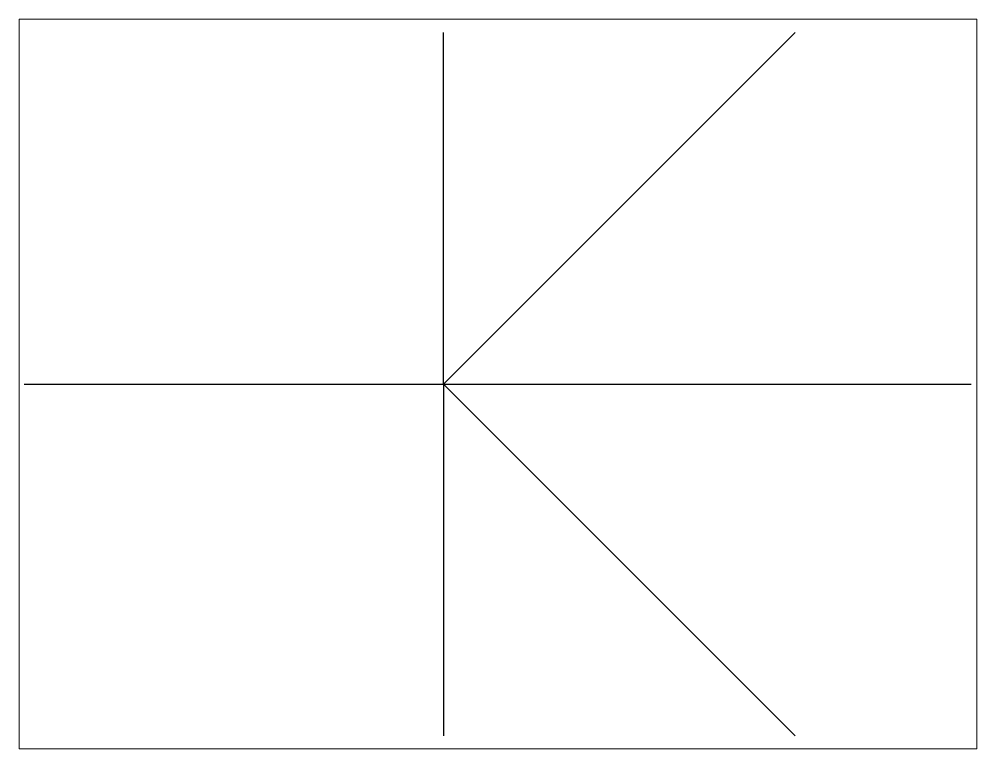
# Paper-space layout 'Layout1' of a CAD drawing. Header units: millimetres. Extents: x 1.05 to 9.45, y 0.8 to 7.2.
# The model-space entities are those that its viewports show. They can reach past a viewport. Long polylines and large blocks are cut down to what shows.
import ezdxf

# ---------------------------------------------------------------- set-up
doc = ezdxf.new("R2010")
doc.units = ezdxf.units.MM
doc.header["$MEASUREMENT"] = 0
doc.layers.add('K-------ED-', color=1, linetype='Continuous')

# ---------------------------------------------------------------- blocks, each defined once
blk = doc.blocks.new('K-svets_v')
at = {"layer": 'K-------ED-', "color": 3}
blk.add_line((0, 0), (8.0749, 0), dxfattribs=at)
for points in [[(6.5764, 2.9998), (3.5766, 0), (3.5766, 2.9998)], [(6.5764, -2.9998), (3.5766, 0), (3.5766, -2.9998)]]:
    blk.add_lwpolyline(points, dxfattribs=at)

msp = doc.modelspace()

# ---------------------------------------------------------------- block references
at = {"layer": 'K-------ED-'}
msp.add_blockref('K-svets_v', (0, 0), dxfattribs=at)

psp = doc.layouts.get("Layout1")

# ---------------------------------------------------------------- viewports
at = {"layer": '0'}
psp.add_viewport(center=(5.25, 4), size=(8.4, 6.4), view_center_point=(4.0407, 0.0008), view_height=6.223199, dxfattribs=at)

doc.saveas('drawing.dxf')
